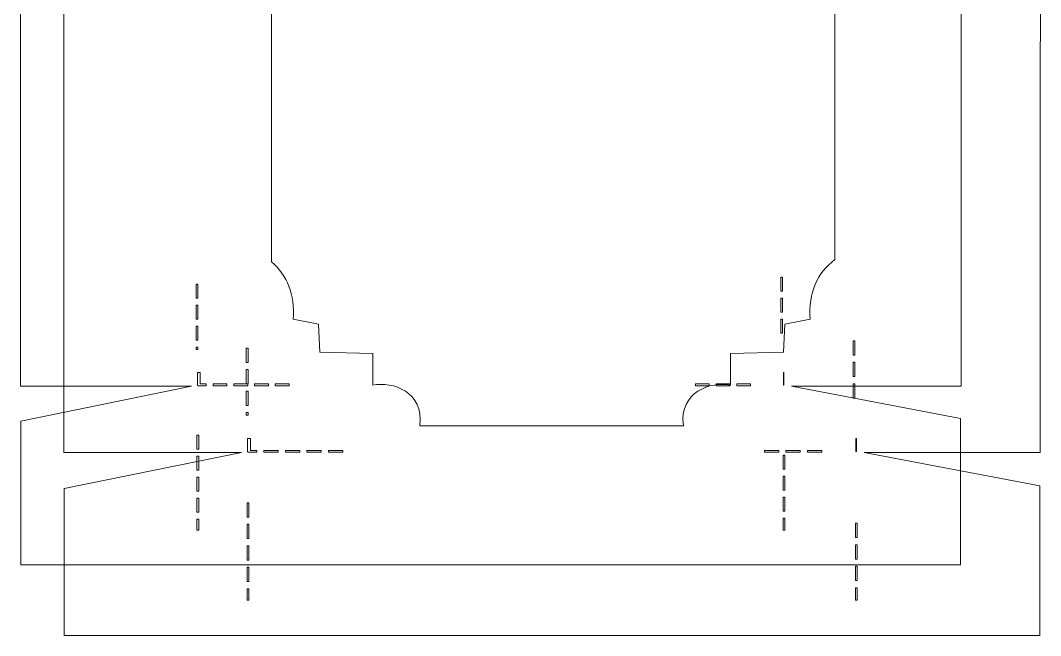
# Model space of a CAD drawing. Header units: centimetres. Extents: x -11.4 to 11.4, y -13.5 to 13.5.
# Drawn here: x -11.36 to 0.21, y -0.58 to 6.39 of the extents above; entities that cross this region are included whole.
import ezdxf

# ---------------------------------------------------------------- set-up
doc = ezdxf.new("R2010")
doc.units = ezdxf.units.CM
doc.header["$MEASUREMENT"] = 0
doc.layers.add('Layer 1', color=7, linetype='Continuous')

msp = doc.modelspace()

# ---------------------------------------------------------------- linework, layer by layer
at = {"layer": 'Layer 1', "color": 251, "lineweight": 20}
for points, knots in [([(-11.35443, 13.36889), (-11.35443, 13.36889), (-11.35443, 11.74063), (-11.35443, 11.74063), (-11.35443, 11.74063), (-11.35443, 11.74063), (-9.40989, 11.34318), (-9.40989, 11.34318), (-9.40989, 11.34318), (-9.40989, 11.34318), (-11.35749, 11.34194), (-11.35749, 11.34194), (-11.35749, 11.34194), (-11.35749, 11.34194), (-11.35749, 2.24641), (-11.35749, 2.24641), (-11.35749, 2.24641), (-11.35749, 2.24641), (-9.41602, 2.24641), (-9.41602, 2.24641), (-9.41602, 2.24641), (-9.41602, 2.24641), (-11.35443, 1.8502), (-11.35443, 1.8502), (-11.35443, 1.8502), (-11.35443, 1.8502), (-11.35443, 0.22194), (-11.35443, 0.22194), (-11.35443, 0.22194), (-11.35443, 0.22194), (-0.69897, 0.22194), (-0.69897, 0.22194), (-0.69897, 0.22194), (-0.69897, 0.22194), (-0.69774, 1.8781), (-0.69774, 1.8781), (-0.69774, 1.8781), (-0.69774, 1.8781), (-2.61473, 2.24641), (-2.61473, 2.24641), (-2.61473, 2.24641), (-2.61473, 2.24641), (-0.69284, 2.24641), (-0.69284, 2.24641), (-0.69284, 2.24641), (-0.69284, 2.24641), (-0.68917, 11.34318), (-0.68917, 11.34318), (-0.68917, 11.34318), (-0.68917, 11.34318), (-2.62759, 11.34194), (-2.62759, 11.34194), (-2.62759, 11.34194), (-2.62759, 11.34194), (-0.69774, 11.71211), (-0.69774, 11.71211), (-0.69774, 11.71211), (-0.69774, 11.71211), (-0.69897, 13.36889), (-0.69897, 13.36889), (-0.69897, 13.36889), (-0.69897, 13.36889), (-11.35443, 13.36889), (-11.35443, 13.36889)], [0, 0, 0, 0, 0.05882353, 0.05882353, 0.05882353, 0.05882353, 0.11764706, 0.11764706, 0.11764706, 0.11764706, 0.17647059, 0.17647059, 0.17647059, 0.17647059, 0.23529412, 0.23529412, 0.23529412, 0.23529412, 0.29411765, 0.29411765, 0.29411765, 0.29411765, 0.35294118, 0.35294118, 0.35294118, 0.35294118, 0.41176471, 0.41176471, 0.41176471, 0.41176471, 0.47058824, 0.47058824, 0.47058824, 0.47058824, 0.52941176, 0.52941176, 0.52941176, 0.52941176, 0.58823529, 0.58823529, 0.58823529, 0.58823529, 0.64705882, 0.64705882, 0.64705882, 0.64705882, 0.70588235, 0.70588235, 0.70588235, 0.70588235, 0.76470588, 0.76470588, 0.76470588, 0.76470588, 0.82352941, 0.82352941, 0.82352941, 0.82352941, 0.88235294, 0.88235294, 0.88235294, 0.88235294, 1, 1, 1, 1]), ([(-2.73592, 3.48403), (-2.73592, 3.48403), (-2.71633, 3.48403), (-2.71633, 3.48403), (-2.71633, 3.48403), (-2.71633, 3.48403), (-2.71633, 3.3253), (-2.71633, 3.3253), (-2.71633, 3.3253), (-2.71633, 3.3253), (-2.73592, 3.3253), (-2.73592, 3.3253), (-2.73592, 3.3253), (-2.73592, 3.3253), (-2.73592, 3.48403), (-2.73592, 3.48403)], [0, 0, 0, 0, 0.2, 0.2, 0.2, 0.2, 0.4, 0.4, 0.4, 0.4, 0.6, 0.6, 0.6, 0.6, 1, 1, 1, 1]), ([(-9.36399, 3.40405), (-9.36399, 3.40405), (-9.34441, 3.40405), (-9.34441, 3.40405), (-9.34441, 3.40405), (-9.34441, 3.40405), (-9.34441, 3.24531), (-9.34441, 3.24531), (-9.34441, 3.24531), (-9.34441, 3.24531), (-9.36399, 3.24531), (-9.36399, 3.24531), (-9.36399, 3.24531), (-9.36399, 3.24531), (-9.36399, 3.40405), (-9.36399, 3.40405)], [0, 0, 0, 0, 0.2, 0.2, 0.2, 0.2, 0.4, 0.4, 0.4, 0.4, 0.6, 0.6, 0.6, 0.6, 1, 1, 1, 1]), ([(-2.73592, 3.24593), (-2.73592, 3.24593), (-2.71633, 3.24593), (-2.71633, 3.24593), (-2.71633, 3.24593), (-2.71633, 3.24593), (-2.71633, 3.0872), (-2.71633, 3.0872), (-2.71633, 3.0872), (-2.71633, 3.0872), (-2.73592, 3.0872), (-2.73592, 3.0872), (-2.73592, 3.0872), (-2.73592, 3.0872), (-2.73592, 3.24593), (-2.73592, 3.24593)], [0, 0, 0, 0, 0.2, 0.2, 0.2, 0.2, 0.4, 0.4, 0.4, 0.4, 0.6, 0.6, 0.6, 0.6, 1, 1, 1, 1]), ([(-9.36399, 3.16595), (-9.36399, 3.16595), (-9.34441, 3.16595), (-9.34441, 3.16595), (-9.34441, 3.16595), (-9.34441, 3.16595), (-9.34441, 3.00722), (-9.34441, 3.00722), (-9.34441, 3.00722), (-9.34441, 3.00722), (-9.36399, 3.00722), (-9.36399, 3.00722), (-9.36399, 3.00722), (-9.36399, 3.00722), (-9.36399, 3.16595), (-9.36399, 3.16595)], [0, 0, 0, 0, 0.2, 0.2, 0.2, 0.2, 0.4, 0.4, 0.4, 0.4, 0.6, 0.6, 0.6, 0.6, 1, 1, 1, 1]), ([(-2.73592, 3.00783), (-2.73592, 3.00783), (-2.71633, 3.00783), (-2.71633, 3.00783), (-2.71633, 3.00783), (-2.71633, 3.00783), (-2.71633, 2.8491), (-2.71633, 2.8491), (-2.71633, 2.8491), (-2.71633, 2.8491), (-2.73592, 2.8491), (-2.73592, 2.8491), (-2.73592, 2.8491), (-2.73592, 2.8491), (-2.73592, 3.00783), (-2.73592, 3.00783)], [0, 0, 0, 0, 0.2, 0.2, 0.2, 0.2, 0.4, 0.4, 0.4, 0.4, 0.6, 0.6, 0.6, 0.6, 1, 1, 1, 1]), ([(-9.36399, 2.92785), (-9.36399, 2.92785), (-9.34441, 2.92785), (-9.34441, 2.92785), (-9.34441, 2.92785), (-9.34441, 2.92785), (-9.34441, 2.76912), (-9.34441, 2.76912), (-9.34441, 2.76912), (-9.34441, 2.76912), (-9.36399, 2.76912), (-9.36399, 2.76912), (-9.36399, 2.76912), (-9.36399, 2.76912), (-9.36399, 2.92785), (-9.36399, 2.92785)], [0, 0, 0, 0, 0.2, 0.2, 0.2, 0.2, 0.4, 0.4, 0.4, 0.4, 0.6, 0.6, 0.6, 0.6, 1, 1, 1, 1]), ([(-9.36399, 2.68975), (-9.36399, 2.68975), (-9.34441, 2.68975), (-9.34441, 2.68975), (-9.34441, 2.68975), (-9.34441, 2.68975), (-9.34441, 2.66247), (-9.34441, 2.66247), (-9.34441, 2.66247), (-9.34441, 2.66247), (-9.36399, 2.66247), (-9.36399, 2.66247), (-9.36399, 2.66247), (-9.36399, 2.66247), (-9.36399, 2.68975), (-9.36399, 2.68975)], [0, 0, 0, 0, 0.2, 0.2, 0.2, 0.2, 0.4, 0.4, 0.4, 0.4, 0.6, 0.6, 0.6, 0.6, 1, 1, 1, 1]), ([(-9.34992, 2.40266), (-9.34992, 2.40266), (-9.31809, 2.40266), (-9.31809, 2.40266), (-9.31809, 2.40266), (-9.31809, 2.40266), (-9.31809, 2.27182), (-9.31809, 2.27182), (-9.31809, 2.27182), (-9.31809, 2.27182), (-9.25076, 2.27182), (-9.25076, 2.27182), (-9.25076, 2.27182), (-9.25076, 2.27182), (-9.25076, 2.25198), (-9.25076, 2.25198), (-9.25076, 2.25198), (-9.25076, 2.25198), (-9.34624, 2.25198), (-9.34624, 2.25198), (-9.34624, 2.25198), (-9.34624, 2.25198), (-9.34624, 2.25508), (-9.34624, 2.25508), (-9.34624, 2.25508), (-9.34624, 2.25508), (-9.34992, 2.25508), (-9.34992, 2.25508), (-9.34992, 2.25508), (-9.34992, 2.25508), (-9.34992, 2.40265), (-9.34992, 2.40265), (-9.34992, 2.40265), (-9.34992, 2.40265), (-9.34992, 2.40266), (-9.34992, 2.40266)], [0, 0, 0, 0, 0.1, 0.1, 0.1, 0.1, 0.2, 0.2, 0.2, 0.2, 0.3, 0.3, 0.3, 0.3, 0.4, 0.4, 0.4, 0.4, 0.5, 0.5, 0.5, 0.5, 0.6, 0.6, 0.6, 0.6, 0.7, 0.7, 0.7, 0.7, 0.8, 0.8, 0.8, 0.8, 1, 1, 1, 1]), ([(-2.70654, 2.40266), (-2.70654, 2.40266), (-2.70042, 2.40266), (-2.70042, 2.40266), (-2.70042, 2.40266), (-2.70042, 2.40266), (-2.70042, 2.25757), (-2.70042, 2.25757), (-2.70042, 2.25757), (-2.70042, 2.25757), (-2.70654, 2.25757), (-2.70654, 2.25757), (-2.70654, 2.25757), (-2.70654, 2.25757), (-2.70654, 2.40266), (-2.70654, 2.40266)], [0, 0, 0, 0, 0.2, 0.2, 0.2, 0.2, 0.4, 0.4, 0.4, 0.4, 0.6, 0.6, 0.6, 0.6, 1, 1, 1, 1]), ([(-9.17241, 2.27183), (-9.17241, 2.27183), (-9.01572, 2.27183), (-9.01572, 2.27183), (-9.01572, 2.27183), (-9.01572, 2.27183), (-9.01572, 2.25199), (-9.01572, 2.25199), (-9.01572, 2.25199), (-9.01572, 2.25199), (-9.17241, 2.25199), (-9.17241, 2.25199), (-9.17241, 2.25199), (-9.17241, 2.25199), (-9.17241, 2.27183), (-9.17241, 2.27183)], [0, 0, 0, 0, 0.2, 0.2, 0.2, 0.2, 0.4, 0.4, 0.4, 0.4, 0.6, 0.6, 0.6, 0.6, 1, 1, 1, 1]), ([(-8.93738, 2.27183), (-8.93738, 2.27183), (-8.78069, 2.27183), (-8.78069, 2.27183), (-8.78069, 2.27183), (-8.78069, 2.27183), (-8.78069, 2.25199), (-8.78069, 2.25199), (-8.78069, 2.25199), (-8.78069, 2.25199), (-8.93738, 2.25199), (-8.93738, 2.25199), (-8.93738, 2.25199), (-8.93738, 2.25199), (-8.93738, 2.27183), (-8.93738, 2.27183)], [0, 0, 0, 0, 0.2, 0.2, 0.2, 0.2, 0.4, 0.4, 0.4, 0.4, 0.6, 0.6, 0.6, 0.6, 1, 1, 1, 1]), ([(-8.70234, 2.27183), (-8.70234, 2.27183), (-8.54565, 2.27183), (-8.54565, 2.27183), (-8.54565, 2.27183), (-8.54565, 2.27183), (-8.54565, 2.25199), (-8.54565, 2.25199), (-8.54565, 2.25199), (-8.54565, 2.25199), (-8.70234, 2.25199), (-8.70234, 2.25199), (-8.70234, 2.25199), (-8.70234, 2.25199), (-8.70234, 2.27183), (-8.70234, 2.27183)], [0, 0, 0, 0, 0.2, 0.2, 0.2, 0.2, 0.4, 0.4, 0.4, 0.4, 0.6, 0.6, 0.6, 0.6, 1, 1, 1, 1]), ([(-8.46731, 2.27183), (-8.46731, 2.27183), (-8.31062, 2.27183), (-8.31062, 2.27183), (-8.31062, 2.27183), (-8.31062, 2.27183), (-8.31062, 2.25199), (-8.31062, 2.25199), (-8.31062, 2.25199), (-8.31062, 2.25199), (-8.46731, 2.25199), (-8.46731, 2.25199), (-8.46731, 2.25199), (-8.46731, 2.25199), (-8.46731, 2.27183), (-8.46731, 2.27183)], [0, 0, 0, 0, 0.2, 0.2, 0.2, 0.2, 0.4, 0.4, 0.4, 0.4, 0.6, 0.6, 0.6, 0.6, 1, 1, 1, 1]), ([(-3.70544, 2.27183), (-3.70544, 2.27183), (-3.54875, 2.27183), (-3.54875, 2.27183), (-3.54875, 2.27183), (-3.54875, 2.27183), (-3.54875, 2.25199), (-3.54875, 2.25199), (-3.54875, 2.25199), (-3.54875, 2.25199), (-3.70544, 2.25199), (-3.70544, 2.25199), (-3.70544, 2.25199), (-3.70544, 2.25199), (-3.70544, 2.27183), (-3.70544, 2.27183)], [0, 0, 0, 0, 0.2, 0.2, 0.2, 0.2, 0.4, 0.4, 0.4, 0.4, 0.6, 0.6, 0.6, 0.6, 1, 1, 1, 1]), ([(-3.47041, 2.27183), (-3.47041, 2.27183), (-3.31372, 2.27183), (-3.31372, 2.27183), (-3.31372, 2.27183), (-3.31372, 2.27183), (-3.31372, 2.25199), (-3.31372, 2.25199), (-3.31372, 2.25199), (-3.31372, 2.25199), (-3.47041, 2.25199), (-3.47041, 2.25199), (-3.47041, 2.25199), (-3.47041, 2.25199), (-3.47041, 2.27183), (-3.47041, 2.27183)], [0, 0, 0, 0, 0.2, 0.2, 0.2, 0.2, 0.4, 0.4, 0.4, 0.4, 0.6, 0.6, 0.6, 0.6, 1, 1, 1, 1]), ([(-3.23537, 2.27183), (-3.23537, 2.27183), (-3.07868, 2.27183), (-3.07868, 2.27183), (-3.07868, 2.27183), (-3.07868, 2.27183), (-3.07868, 2.25199), (-3.07868, 2.25199), (-3.07868, 2.25199), (-3.07868, 2.25199), (-3.23537, 2.25199), (-3.23537, 2.25199), (-3.23537, 2.25199), (-3.23537, 2.25199), (-3.23537, 2.27183), (-3.23537, 2.27183)], [0, 0, 0, 0, 0.2, 0.2, 0.2, 0.2, 0.4, 0.4, 0.4, 0.4, 0.6, 0.6, 0.6, 0.6, 1, 1, 1, 1]), ([(-9.35604, 1.69208), (-9.35604, 1.69208), (-9.33645, 1.69208), (-9.33645, 1.69208), (-9.33645, 1.69208), (-9.33645, 1.69208), (-9.33645, 1.53335), (-9.33645, 1.53335), (-9.33645, 1.53335), (-9.33645, 1.53335), (-9.35604, 1.53335), (-9.35604, 1.53335), (-9.35604, 1.53335), (-9.35604, 1.53335), (-9.35604, 1.69208), (-9.35604, 1.69208)], [0, 0, 0, 0, 0.2, 0.2, 0.2, 0.2, 0.4, 0.4, 0.4, 0.4, 0.6, 0.6, 0.6, 0.6, 1, 1, 1, 1]), ([(-9.35604, 1.45399), (-9.35604, 1.45399), (-9.33645, 1.45399), (-9.33645, 1.45399), (-9.33645, 1.45399), (-9.33645, 1.45399), (-9.33645, 1.29526), (-9.33645, 1.29526), (-9.33645, 1.29526), (-9.33645, 1.29526), (-9.35604, 1.29526), (-9.35604, 1.29526), (-9.35604, 1.29526), (-9.35604, 1.29526), (-9.35604, 1.45399), (-9.35604, 1.45399)], [0, 0, 0, 0, 0.2, 0.2, 0.2, 0.2, 0.4, 0.4, 0.4, 0.4, 0.6, 0.6, 0.6, 0.6, 1, 1, 1, 1]), ([(-2.71083, 1.46515), (-2.71083, 1.46515), (-2.69124, 1.46515), (-2.69124, 1.46515), (-2.69124, 1.46515), (-2.69124, 1.46515), (-2.69124, 1.30642), (-2.69124, 1.30642), (-2.69124, 1.30642), (-2.69124, 1.30642), (-2.71083, 1.30642), (-2.71083, 1.30642), (-2.71083, 1.30642), (-2.71083, 1.30642), (-2.71083, 1.46515), (-2.71083, 1.46515)], [0, 0, 0, 0, 0.2, 0.2, 0.2, 0.2, 0.4, 0.4, 0.4, 0.4, 0.6, 0.6, 0.6, 0.6, 1, 1, 1, 1]), ([(-9.35604, 1.21589), (-9.35604, 1.21589), (-9.33645, 1.21589), (-9.33645, 1.21589), (-9.33645, 1.21589), (-9.33645, 1.21589), (-9.33645, 1.05716), (-9.33645, 1.05716), (-9.33645, 1.05716), (-9.33645, 1.05716), (-9.35604, 1.05716), (-9.35604, 1.05716), (-9.35604, 1.05716), (-9.35604, 1.05716), (-9.35604, 1.21589), (-9.35604, 1.21589)], [0, 0, 0, 0, 0.2, 0.2, 0.2, 0.2, 0.4, 0.4, 0.4, 0.4, 0.6, 0.6, 0.6, 0.6, 1, 1, 1, 1]), ([(-2.71083, 1.22705), (-2.71083, 1.22705), (-2.69124, 1.22705), (-2.69124, 1.22705), (-2.69124, 1.22705), (-2.69124, 1.22705), (-2.69124, 1.06832), (-2.69124, 1.06832), (-2.69124, 1.06832), (-2.69124, 1.06832), (-2.71083, 1.06832), (-2.71083, 1.06832), (-2.71083, 1.06832), (-2.71083, 1.06832), (-2.71083, 1.22705), (-2.71083, 1.22705)], [0, 0, 0, 0, 0.2, 0.2, 0.2, 0.2, 0.4, 0.4, 0.4, 0.4, 0.6, 0.6, 0.6, 0.6, 1, 1, 1, 1]), ([(-9.35604, 0.97779), (-9.35604, 0.97779), (-9.33645, 0.97779), (-9.33645, 0.97779), (-9.33645, 0.97779), (-9.33645, 0.97779), (-9.33645, 0.81906), (-9.33645, 0.81906), (-9.33645, 0.81906), (-9.33645, 0.81906), (-9.35604, 0.81906), (-9.35604, 0.81906), (-9.35604, 0.81906), (-9.35604, 0.81906), (-9.35604, 0.97779), (-9.35604, 0.97779)], [0, 0, 0, 0, 0.2, 0.2, 0.2, 0.2, 0.4, 0.4, 0.4, 0.4, 0.6, 0.6, 0.6, 0.6, 1, 1, 1, 1]), ([(-2.71083, 0.98895), (-2.71083, 0.98895), (-2.69124, 0.98895), (-2.69124, 0.98895), (-2.69124, 0.98895), (-2.69124, 0.98895), (-2.69124, 0.83022), (-2.69124, 0.83022), (-2.69124, 0.83022), (-2.69124, 0.83022), (-2.71083, 0.83022), (-2.71083, 0.83022), (-2.71083, 0.83022), (-2.71083, 0.83022), (-2.71083, 0.98895), (-2.71083, 0.98895)], [0, 0, 0, 0, 0.2, 0.2, 0.2, 0.2, 0.4, 0.4, 0.4, 0.4, 0.6, 0.6, 0.6, 0.6, 1, 1, 1, 1]), ([(-9.35604, 0.73969), (-9.35604, 0.73969), (-9.33645, 0.73969), (-9.33645, 0.73969), (-9.33645, 0.73969), (-9.33645, 0.73969), (-9.33645, 0.61506), (-9.33645, 0.61506), (-9.33645, 0.61506), (-9.33645, 0.61506), (-9.35604, 0.61506), (-9.35604, 0.61506), (-9.35604, 0.61506), (-9.35604, 0.61506), (-9.35604, 0.73969), (-9.35604, 0.73969)], [0, 0, 0, 0, 0.2, 0.2, 0.2, 0.2, 0.4, 0.4, 0.4, 0.4, 0.6, 0.6, 0.6, 0.6, 1, 1, 1, 1]), ([(-2.71083, 0.75085), (-2.71083, 0.75085), (-2.69124, 0.75085), (-2.69124, 0.75085), (-2.69124, 0.75085), (-2.69124, 0.75085), (-2.69124, 0.61506), (-2.69124, 0.61506), (-2.69124, 0.61506), (-2.69124, 0.61506), (-2.71083, 0.61506), (-2.71083, 0.61506), (-2.71083, 0.61506), (-2.71083, 0.61506), (-2.71083, 0.75085), (-2.71083, 0.75085)], [0, 0, 0, 0, 0.2, 0.2, 0.2, 0.2, 0.4, 0.4, 0.4, 0.4, 0.6, 0.6, 0.6, 0.6, 1, 1, 1, 1])]:
    msp.add_open_spline(points, degree=3, knots=knots, dxfattribs=at)
at = {"layer": 'Layer 1', "color": 8, "lineweight": 20}
for points, knots in [([(-10.86242, 12.88974), (-10.86242, 12.88974), (-10.86242, 11.22128), (-10.86242, 11.22128), (-10.86242, 11.22128), (-10.86242, 11.22128), (-8.84388, 10.81401), (-8.84388, 10.81401), (-8.84388, 10.81401), (-8.84388, 10.81401), (-10.8656, 10.81274), (-10.8656, 10.81274), (-10.8656, 10.81274), (-10.8656, 10.81274), (-10.8656, 1.49264), (-10.8656, 1.49264), (-10.8656, 1.49264), (-10.8656, 1.49264), (-8.85024, 1.49264), (-8.85024, 1.49264), (-8.85024, 1.49264), (-8.85024, 1.49264), (-10.86243, 1.08665), (-10.86243, 1.08665), (-10.86243, 1.08665), (-10.86243, 1.08665), (-10.86243, -0.58181), (-10.86243, -0.58181), (-10.86243, -0.58181), (-10.86243, -0.58181), (0.19855, -0.58181), (0.19855, -0.58181), (0.19855, -0.58181), (0.19855, -0.58181), (0.19982, 1.11524), (0.19982, 1.11524), (0.19982, 1.11524), (0.19982, 1.11524), (-1.79013, 1.49264), (-1.79013, 1.49264), (-1.79013, 1.49264), (-1.79013, 1.49264), (0.2049, 1.49264), (0.2049, 1.49264), (0.2049, 1.49264), (0.2049, 1.49264), (0.20871, 10.81401), (0.20871, 10.81401), (0.20871, 10.81401), (0.20871, 10.81401), (-1.80347, 10.81274), (-1.80347, 10.81274), (-1.80347, 10.81274), (-1.80347, 10.81274), (0.19982, 11.19205), (0.19982, 11.19205), (0.19982, 11.19205), (0.19982, 11.19205), (0.19855, 12.88973), (0.19855, 12.88973), (0.19855, 12.88973), (0.19855, 12.88973), (-10.86243, 12.88973), (-10.86243, 12.88973), (-10.86243, 12.88973), (-10.86243, 12.88973), (-10.86242, 12.88974), (-10.86242, 12.88974)], [0, 0, 0, 0, 0.05555556, 0.05555556, 0.05555556, 0.05555556, 0.11111111, 0.11111111, 0.11111111, 0.11111111, 0.16666667, 0.16666667, 0.16666667, 0.16666667, 0.22222222, 0.22222222, 0.22222222, 0.22222222, 0.27777778, 0.27777778, 0.27777778, 0.27777778, 0.33333333, 0.33333333, 0.33333333, 0.33333333, 0.38888889, 0.38888889, 0.38888889, 0.38888889, 0.44444444, 0.44444444, 0.44444444, 0.44444444, 0.5, 0.5, 0.5, 0.5, 0.55555556, 0.55555556, 0.55555556, 0.55555556, 0.61111111, 0.61111111, 0.61111111, 0.61111111, 0.66666667, 0.66666667, 0.66666667, 0.66666667, 0.72222222, 0.72222222, 0.72222222, 0.72222222, 0.77777778, 0.77777778, 0.77777778, 0.77777778, 0.83333333, 0.83333333, 0.83333333, 0.83333333, 0.88888889, 0.88888889, 0.88888889, 0.88888889, 1, 1, 1, 1]), ([(-6.07435, 10.38134), (-6.07435, 10.38134), (-4.47197, 10.37308), (-4.47197, 10.37308), (-4.47197, 10.37308), (-4.27658, 10.27164), (-3.70476, 9.95456), (-3.77625, 9.24913), (-3.77625, 9.24913), (-3.77625, 9.24913), (-3.37089, 9.23642), (-3.37089, 9.23642), (-3.37089, 9.23642), (-3.42387, 8.76842), (-3.45911, 8.43902), (-3.14724, 8.43777), (-3.14724, 8.43777), (-3.14724, 8.43777), (-3.12754, 8.1239), (-3.12754, 8.1239), (-3.12754, 8.1239), (-2.72864, 8.08002), (-2.56823, 7.79809), (-2.74251, 7.18103), (-2.74251, 7.18103), (-2.74251, 7.18103), (-2.12303, 7.18103), (-2.12303, 7.18103), (-2.12303, 7.18103), (-2.12303, 7.18103), (-2.12303, 3.68401), (-2.12303, 3.68401), (-2.12303, 3.68401), (-2.32372, 3.52882), (-2.42525, 3.30802), (-2.40386, 3.00481), (-2.40386, 3.00481), (-2.40386, 3.00481), (-2.69104, 2.94763), (-2.69104, 2.94763), (-2.69104, 2.94763), (-2.69104, 2.94763), (-2.70502, 2.63186), (-2.70502, 2.63186), (-2.70502, 2.63186), (-2.70502, 2.63186), (-3.30734, 2.61788), (-3.30734, 2.61788), (-3.30734, 2.61788), (-3.30734, 2.61788), (-3.30734, 2.25954), (-3.30734, 2.25954), (-3.30734, 2.25954), (-3.53047, 2.29854), (-3.89154, 2.18811), (-3.84104, 1.797), (-3.84104, 1.797), (-3.84104, 1.797), (-6.8285, 1.797), (-6.8285, 1.797), (-6.8285, 1.797), (-6.778, 2.18811), (-7.13907, 2.29855), (-7.3622, 2.25954), (-7.3622, 2.25954), (-7.3622, 2.25954), (-7.3622, 2.61788), (-7.3622, 2.61788), (-7.3622, 2.61788), (-7.3622, 2.61788), (-7.96388, 2.63186), (-7.96388, 2.63186), (-7.96388, 2.63186), (-7.96388, 2.63186), (-7.97849, 2.94763), (-7.97849, 2.94763), (-7.97849, 2.94763), (-7.97849, 2.94763), (-8.26504, 3.00481), (-8.26504, 3.00481), (-8.26504, 3.00481), (-8.24495, 3.28959), (-8.33318, 3.50206), (-8.51028, 3.65542), (-8.51028, 3.65542), (-8.51028, 3.65542), (-8.51028, 7.19819), (-8.51028, 7.19819), (-8.51028, 7.19819), (-8.51028, 7.19819), (-8.08713, 7.19247), (-8.08713, 7.19247), (-8.08713, 7.19247), (-8.15183, 7.77829), (-8.06269, 8.15851), (-7.6697, 8.13407), (-7.6697, 8.13407), (-7.6697, 8.13407), (-7.68431, 8.43904), (-7.68431, 8.43904), (-7.68431, 8.43904), (-7.18367, 8.43904), (-7.34847, 8.8358), (-7.35392, 9.22816), (-7.35392, 9.22816), (-7.35392, 9.22816), (-6.94221, 9.22816), (-6.94221, 9.22816), (-6.94221, 9.22816), (-6.91891, 9.98174), (-6.47144, 10.22589), (-6.07431, 10.38134), (-6.07431, 10.38134), (-6.07431, 10.38134), (-6.07435, 10.38134), (-6.07435, 10.38134)], [0, 0, 0, 0, 0.03333333, 0.03333333, 0.03333333, 0.03333333, 0.06666667, 0.06666667, 0.06666667, 0.06666667, 0.1, 0.1, 0.1, 0.1, 0.13333333, 0.13333333, 0.13333333, 0.13333333, 0.16666667, 0.16666667, 0.16666667, 0.16666667, 0.2, 0.2, 0.2, 0.2, 0.23333333, 0.23333333, 0.23333333, 0.23333333, 0.26666667, 0.26666667, 0.26666667, 0.26666667, 0.3, 0.3, 0.3, 0.3, 0.33333333, 0.33333333, 0.33333333, 0.33333333, 0.36666667, 0.36666667, 0.36666667, 0.36666667, 0.4, 0.4, 0.4, 0.4, 0.43333333, 0.43333333, 0.43333333, 0.43333333, 0.46666667, 0.46666667, 0.46666667, 0.46666667, 0.5, 0.5, 0.5, 0.5, 0.53333333, 0.53333333, 0.53333333, 0.53333333, 0.56666667, 0.56666667, 0.56666667, 0.56666667, 0.6, 0.6, 0.6, 0.6, 0.63333333, 0.63333333, 0.63333333, 0.63333333, 0.66666667, 0.66666667, 0.66666667, 0.66666667, 0.7, 0.7, 0.7, 0.7, 0.73333333, 0.73333333, 0.73333333, 0.73333333, 0.76666667, 0.76666667, 0.76666667, 0.76666667, 0.8, 0.8, 0.8, 0.8, 0.83333333, 0.83333333, 0.83333333, 0.83333333, 0.86666667, 0.86666667, 0.86666667, 0.86666667, 0.9, 0.9, 0.9, 0.9, 0.93333333, 0.93333333, 0.93333333, 0.93333333, 1, 1, 1, 1]), ([(-8.79623, 2.67887), (-8.79623, 2.67887), (-8.7759, 2.67887), (-8.7759, 2.67887), (-8.7759, 2.67887), (-8.7759, 2.67887), (-8.7759, 2.51622), (-8.7759, 2.51622), (-8.7759, 2.51622), (-8.7759, 2.51622), (-8.79623, 2.51622), (-8.79623, 2.51622), (-8.79623, 2.51622), (-8.79623, 2.51622), (-8.79623, 2.67887), (-8.79623, 2.67887)], [0, 0, 0, 0, 0.2, 0.2, 0.2, 0.2, 0.4, 0.4, 0.4, 0.4, 0.6, 0.6, 0.6, 0.6, 1, 1, 1, 1]), ([(-1.91591, 2.76083), (-1.91591, 2.76083), (-1.89558, 2.76083), (-1.89558, 2.76083), (-1.89558, 2.76083), (-1.89558, 2.76083), (-1.89558, 2.59818), (-1.89558, 2.59818), (-1.89558, 2.59818), (-1.89558, 2.59818), (-1.91591, 2.59818), (-1.91591, 2.59818), (-1.91591, 2.59818), (-1.91591, 2.59818), (-1.91591, 2.76083), (-1.91591, 2.76083)], [0, 0, 0, 0, 0.2, 0.2, 0.2, 0.2, 0.4, 0.4, 0.4, 0.4, 0.6, 0.6, 0.6, 0.6, 1, 1, 1, 1]), ([(-8.79623, 2.43489), (-8.79623, 2.43489), (-8.7759, 2.43489), (-8.7759, 2.43489), (-8.7759, 2.43489), (-8.7759, 2.43489), (-8.7759, 2.27224), (-8.7759, 2.27224), (-8.7759, 2.27224), (-8.7759, 2.27224), (-8.79623, 2.27224), (-8.79623, 2.27224), (-8.79623, 2.27224), (-8.79623, 2.27224), (-8.79623, 2.43489), (-8.79623, 2.43489)], [0, 0, 0, 0, 0.2, 0.2, 0.2, 0.2, 0.4, 0.4, 0.4, 0.4, 0.6, 0.6, 0.6, 0.6, 1, 1, 1, 1]), ([(-1.91591, 2.51685), (-1.91591, 2.51685), (-1.89558, 2.51685), (-1.89558, 2.51685), (-1.89558, 2.51685), (-1.89558, 2.51685), (-1.89558, 2.3542), (-1.89558, 2.3542), (-1.89558, 2.3542), (-1.89558, 2.3542), (-1.91591, 2.3542), (-1.91591, 2.3542), (-1.91591, 2.3542), (-1.91591, 2.3542), (-1.91591, 2.51685), (-1.91591, 2.51685)], [0, 0, 0, 0, 0.2, 0.2, 0.2, 0.2, 0.4, 0.4, 0.4, 0.4, 0.6, 0.6, 0.6, 0.6, 1, 1, 1, 1]), ([(-1.91591, 2.27287), (-1.91591, 2.27287), (-1.89558, 2.27287), (-1.89558, 2.27287), (-1.89558, 2.27287), (-1.89558, 2.27287), (-1.89558, 2.11022), (-1.89558, 2.11022), (-1.89558, 2.11022), (-1.89558, 2.11022), (-1.91591, 2.11022), (-1.91591, 2.11022), (-1.91591, 2.11022), (-1.91591, 2.11022), (-1.91591, 2.27287), (-1.91591, 2.27287)], [0, 0, 0, 0, 0.2, 0.2, 0.2, 0.2, 0.4, 0.4, 0.4, 0.4, 0.6, 0.6, 0.6, 0.6, 1, 1, 1, 1]), ([(-8.79623, 2.19091), (-8.79623, 2.19091), (-8.7759, 2.19091), (-8.7759, 2.19091), (-8.7759, 2.19091), (-8.7759, 2.19091), (-8.7759, 2.02826), (-8.7759, 2.02826), (-8.7759, 2.02826), (-8.7759, 2.02826), (-8.79623, 2.02826), (-8.79623, 2.02826), (-8.79623, 2.02826), (-8.79623, 2.02826), (-8.79623, 2.19091), (-8.79623, 2.19091)], [0, 0, 0, 0, 0.2, 0.2, 0.2, 0.2, 0.4, 0.4, 0.4, 0.4, 0.6, 0.6, 0.6, 0.6, 1, 1, 1, 1]), ([(-8.79623, 1.94693), (-8.79623, 1.94693), (-8.7759, 1.94693), (-8.7759, 1.94693), (-8.7759, 1.94693), (-8.7759, 1.94693), (-8.7759, 1.91897), (-8.7759, 1.91897), (-8.7759, 1.91897), (-8.7759, 1.91897), (-8.79623, 1.91897), (-8.79623, 1.91897), (-8.79623, 1.91897), (-8.79623, 1.91897), (-8.79623, 1.94693), (-8.79623, 1.94693)], [0, 0, 0, 0, 0.2, 0.2, 0.2, 0.2, 0.4, 0.4, 0.4, 0.4, 0.6, 0.6, 0.6, 0.6, 1, 1, 1, 1]), ([(-8.78161, 1.65276), (-8.78161, 1.65276), (-8.74857, 1.65276), (-8.74857, 1.65276), (-8.74857, 1.65276), (-8.74857, 1.65276), (-8.74857, 1.5187), (-8.74857, 1.5187), (-8.74857, 1.5187), (-8.74857, 1.5187), (-8.67868, 1.5187), (-8.67868, 1.5187), (-8.67868, 1.5187), (-8.67868, 1.5187), (-8.67868, 1.49837), (-8.67868, 1.49837), (-8.67868, 1.49837), (-8.67868, 1.49837), (-8.7778, 1.49837), (-8.7778, 1.49837), (-8.7778, 1.49837), (-8.7778, 1.49837), (-8.7778, 1.50155), (-8.7778, 1.50155), (-8.7778, 1.50155), (-8.7778, 1.50155), (-8.78161, 1.50155), (-8.78161, 1.50155), (-8.78161, 1.50155), (-8.78161, 1.50155), (-8.78161, 1.65277), (-8.78161, 1.65277), (-8.78161, 1.65277), (-8.78161, 1.65277), (-8.78161, 1.65276), (-8.78161, 1.65276)], [0, 0, 0, 0, 0.1, 0.1, 0.1, 0.1, 0.2, 0.2, 0.2, 0.2, 0.3, 0.3, 0.3, 0.3, 0.4, 0.4, 0.4, 0.4, 0.5, 0.5, 0.5, 0.5, 0.6, 0.6, 0.6, 0.6, 0.7, 0.7, 0.7, 0.7, 0.8, 0.8, 0.8, 0.8, 1, 1, 1, 1]), ([(-1.88542, 1.65276), (-1.88542, 1.65276), (-1.87907, 1.65276), (-1.87907, 1.65276), (-1.87907, 1.65276), (-1.87907, 1.65276), (-1.87907, 1.50409), (-1.87907, 1.50409), (-1.87907, 1.50409), (-1.87907, 1.50409), (-1.88542, 1.50409), (-1.88542, 1.50409), (-1.88542, 1.50409), (-1.88542, 1.50409), (-1.88542, 1.65276), (-1.88542, 1.65276)], [0, 0, 0, 0, 0.2, 0.2, 0.2, 0.2, 0.4, 0.4, 0.4, 0.4, 0.6, 0.6, 0.6, 0.6, 1, 1, 1, 1]), ([(-8.59736, 1.5187), (-8.59736, 1.5187), (-8.43471, 1.5187), (-8.43471, 1.5187), (-8.43471, 1.5187), (-8.43471, 1.5187), (-8.43471, 1.49837), (-8.43471, 1.49837), (-8.43471, 1.49837), (-8.43471, 1.49837), (-8.59736, 1.49837), (-8.59736, 1.49837), (-8.59736, 1.49837), (-8.59736, 1.49837), (-8.59736, 1.5187), (-8.59736, 1.5187)], [0, 0, 0, 0, 0.2, 0.2, 0.2, 0.2, 0.4, 0.4, 0.4, 0.4, 0.6, 0.6, 0.6, 0.6, 1, 1, 1, 1]), ([(-8.35338, 1.5187), (-8.35338, 1.5187), (-8.19073, 1.5187), (-8.19073, 1.5187), (-8.19073, 1.5187), (-8.19073, 1.5187), (-8.19073, 1.49837), (-8.19073, 1.49837), (-8.19073, 1.49837), (-8.19073, 1.49837), (-8.35338, 1.49837), (-8.35338, 1.49837), (-8.35338, 1.49837), (-8.35338, 1.49837), (-8.35338, 1.5187), (-8.35338, 1.5187)], [0, 0, 0, 0, 0.2, 0.2, 0.2, 0.2, 0.4, 0.4, 0.4, 0.4, 0.6, 0.6, 0.6, 0.6, 1, 1, 1, 1]), ([(-8.1094, 1.5187), (-8.1094, 1.5187), (-7.94675, 1.5187), (-7.94675, 1.5187), (-7.94675, 1.5187), (-7.94675, 1.5187), (-7.94675, 1.49837), (-7.94675, 1.49837), (-7.94675, 1.49837), (-7.94675, 1.49837), (-8.1094, 1.49837), (-8.1094, 1.49837), (-8.1094, 1.49837), (-8.1094, 1.49837), (-8.1094, 1.5187), (-8.1094, 1.5187)], [0, 0, 0, 0, 0.2, 0.2, 0.2, 0.2, 0.4, 0.4, 0.4, 0.4, 0.6, 0.6, 0.6, 0.6, 1, 1, 1, 1]), ([(-7.86542, 1.5187), (-7.86542, 1.5187), (-7.70277, 1.5187), (-7.70277, 1.5187), (-7.70277, 1.5187), (-7.70277, 1.5187), (-7.70277, 1.49837), (-7.70277, 1.49837), (-7.70277, 1.49837), (-7.70277, 1.49837), (-7.86542, 1.49837), (-7.86542, 1.49837), (-7.86542, 1.49837), (-7.86542, 1.49837), (-7.86542, 1.5187), (-7.86542, 1.5187)], [0, 0, 0, 0, 0.2, 0.2, 0.2, 0.2, 0.4, 0.4, 0.4, 0.4, 0.6, 0.6, 0.6, 0.6, 1, 1, 1, 1]), ([(-2.92232, 1.5187), (-2.92232, 1.5187), (-2.75967, 1.5187), (-2.75967, 1.5187), (-2.75967, 1.5187), (-2.75967, 1.5187), (-2.75967, 1.49837), (-2.75967, 1.49837), (-2.75967, 1.49837), (-2.75967, 1.49837), (-2.92232, 1.49837), (-2.92232, 1.49837), (-2.92232, 1.49837), (-2.92232, 1.49837), (-2.92232, 1.5187), (-2.92232, 1.5187)], [0, 0, 0, 0, 0.2, 0.2, 0.2, 0.2, 0.4, 0.4, 0.4, 0.4, 0.6, 0.6, 0.6, 0.6, 1, 1, 1, 1]), ([(-2.67835, 1.5187), (-2.67835, 1.5187), (-2.5157, 1.5187), (-2.5157, 1.5187), (-2.5157, 1.5187), (-2.5157, 1.5187), (-2.5157, 1.49837), (-2.5157, 1.49837), (-2.5157, 1.49837), (-2.5157, 1.49837), (-2.67835, 1.49837), (-2.67835, 1.49837), (-2.67835, 1.49837), (-2.67835, 1.49837), (-2.67835, 1.5187), (-2.67835, 1.5187)], [0, 0, 0, 0, 0.2, 0.2, 0.2, 0.2, 0.4, 0.4, 0.4, 0.4, 0.6, 0.6, 0.6, 0.6, 1, 1, 1, 1]), ([(-2.43437, 1.5187), (-2.43437, 1.5187), (-2.27172, 1.5187), (-2.27172, 1.5187), (-2.27172, 1.5187), (-2.27172, 1.5187), (-2.27172, 1.49837), (-2.27172, 1.49837), (-2.27172, 1.49837), (-2.27172, 1.49837), (-2.43437, 1.49837), (-2.43437, 1.49837), (-2.43437, 1.49837), (-2.43437, 1.49837), (-2.43437, 1.5187), (-2.43437, 1.5187)], [0, 0, 0, 0, 0.2, 0.2, 0.2, 0.2, 0.4, 0.4, 0.4, 0.4, 0.6, 0.6, 0.6, 0.6, 1, 1, 1, 1]), ([(-8.78797, 0.92464), (-8.78797, 0.92464), (-8.76764, 0.92464), (-8.76764, 0.92464), (-8.76764, 0.92464), (-8.76764, 0.92464), (-8.76764, 0.76199), (-8.76764, 0.76199), (-8.76764, 0.76199), (-8.76764, 0.76199), (-8.78797, 0.76199), (-8.78797, 0.76199), (-8.78797, 0.76199), (-8.78797, 0.76199), (-8.78797, 0.92464), (-8.78797, 0.92464)], [0, 0, 0, 0, 0.2, 0.2, 0.2, 0.2, 0.4, 0.4, 0.4, 0.4, 0.6, 0.6, 0.6, 0.6, 1, 1, 1, 1]), ([(-8.78797, 0.68066), (-8.78797, 0.68066), (-8.76764, 0.68066), (-8.76764, 0.68066), (-8.76764, 0.68066), (-8.76764, 0.68066), (-8.76764, 0.51801), (-8.76764, 0.51801), (-8.76764, 0.51801), (-8.76764, 0.51801), (-8.78797, 0.51801), (-8.78797, 0.51801), (-8.78797, 0.51801), (-8.78797, 0.51801), (-8.78797, 0.68066), (-8.78797, 0.68066)], [0, 0, 0, 0, 0.2, 0.2, 0.2, 0.2, 0.4, 0.4, 0.4, 0.4, 0.6, 0.6, 0.6, 0.6, 1, 1, 1, 1]), ([(-1.88986, 0.6921), (-1.88986, 0.6921), (-1.86953, 0.6921), (-1.86953, 0.6921), (-1.86953, 0.6921), (-1.86953, 0.6921), (-1.86953, 0.52945), (-1.86953, 0.52945), (-1.86953, 0.52945), (-1.86953, 0.52945), (-1.88986, 0.52945), (-1.88986, 0.52945), (-1.88986, 0.52945), (-1.88986, 0.52945), (-1.88986, 0.6921), (-1.88986, 0.6921)], [0, 0, 0, 0, 0.2, 0.2, 0.2, 0.2, 0.4, 0.4, 0.4, 0.4, 0.6, 0.6, 0.6, 0.6, 1, 1, 1, 1]), ([(-8.78797, 0.43668), (-8.78797, 0.43668), (-8.76764, 0.43668), (-8.76764, 0.43668), (-8.76764, 0.43668), (-8.76764, 0.43668), (-8.76764, 0.27403), (-8.76764, 0.27403), (-8.76764, 0.27403), (-8.76764, 0.27403), (-8.78797, 0.27403), (-8.78797, 0.27403), (-8.78797, 0.27403), (-8.78797, 0.27403), (-8.78797, 0.43668), (-8.78797, 0.43668)], [0, 0, 0, 0, 0.2, 0.2, 0.2, 0.2, 0.4, 0.4, 0.4, 0.4, 0.6, 0.6, 0.6, 0.6, 1, 1, 1, 1]), ([(-1.88986, 0.44812), (-1.88986, 0.44812), (-1.86953, 0.44812), (-1.86953, 0.44812), (-1.86953, 0.44812), (-1.86953, 0.44812), (-1.86953, 0.28547), (-1.86953, 0.28547), (-1.86953, 0.28547), (-1.86953, 0.28547), (-1.88986, 0.28547), (-1.88986, 0.28547), (-1.88986, 0.28547), (-1.88986, 0.28547), (-1.88986, 0.44812), (-1.88986, 0.44812)], [0, 0, 0, 0, 0.2, 0.2, 0.2, 0.2, 0.4, 0.4, 0.4, 0.4, 0.6, 0.6, 0.6, 0.6, 1, 1, 1, 1]), ([(-8.78797, 0.1927), (-8.78797, 0.1927), (-8.76764, 0.1927), (-8.76764, 0.1927), (-8.76764, 0.1927), (-8.76764, 0.1927), (-8.76764, 0.03005), (-8.76764, 0.03005), (-8.76764, 0.03005), (-8.76764, 0.03005), (-8.78797, 0.03005), (-8.78797, 0.03005), (-8.78797, 0.03005), (-8.78797, 0.03005), (-8.78797, 0.1927), (-8.78797, 0.1927)], [0, 0, 0, 0, 0.2, 0.2, 0.2, 0.2, 0.4, 0.4, 0.4, 0.4, 0.6, 0.6, 0.6, 0.6, 1, 1, 1, 1]), ([(-1.88986, 0.20414), (-1.88986, 0.20414), (-1.86953, 0.20414), (-1.86953, 0.20414), (-1.86953, 0.20414), (-1.86953, 0.20414), (-1.86953, 0.04149), (-1.86953, 0.04149), (-1.86953, 0.04149), (-1.86953, 0.04149), (-1.88986, 0.04149), (-1.88986, 0.04149), (-1.88986, 0.04149), (-1.88986, 0.04149), (-1.88986, 0.20414), (-1.88986, 0.20414)], [0, 0, 0, 0, 0.2, 0.2, 0.2, 0.2, 0.4, 0.4, 0.4, 0.4, 0.6, 0.6, 0.6, 0.6, 1, 1, 1, 1]), ([(-8.78797, -0.05127), (-8.78797, -0.05127), (-8.76764, -0.05127), (-8.76764, -0.05127), (-8.76764, -0.05127), (-8.76764, -0.05127), (-8.76764, -0.17898), (-8.76764, -0.17898), (-8.76764, -0.17898), (-8.76764, -0.17898), (-8.78797, -0.17898), (-8.78797, -0.17898), (-8.78797, -0.17898), (-8.78797, -0.17898), (-8.78797, -0.05127), (-8.78797, -0.05127)], [0, 0, 0, 0, 0.2, 0.2, 0.2, 0.2, 0.4, 0.4, 0.4, 0.4, 0.6, 0.6, 0.6, 0.6, 1, 1, 1, 1]), ([(-1.88986, -0.03984), (-1.88986, -0.03984), (-1.86953, -0.03984), (-1.86953, -0.03984), (-1.86953, -0.03984), (-1.86953, -0.03984), (-1.86953, -0.17898), (-1.86953, -0.17898), (-1.86953, -0.17898), (-1.86953, -0.17898), (-1.88986, -0.17898), (-1.88986, -0.17898), (-1.88986, -0.17898), (-1.88986, -0.17898), (-1.88986, -0.03984), (-1.88986, -0.03984)], [0, 0, 0, 0, 0.2, 0.2, 0.2, 0.2, 0.4, 0.4, 0.4, 0.4, 0.6, 0.6, 0.6, 0.6, 1, 1, 1, 1])]:
    msp.add_open_spline(points, degree=3, knots=knots, dxfattribs=at)

doc.saveas('drawing.dxf')
